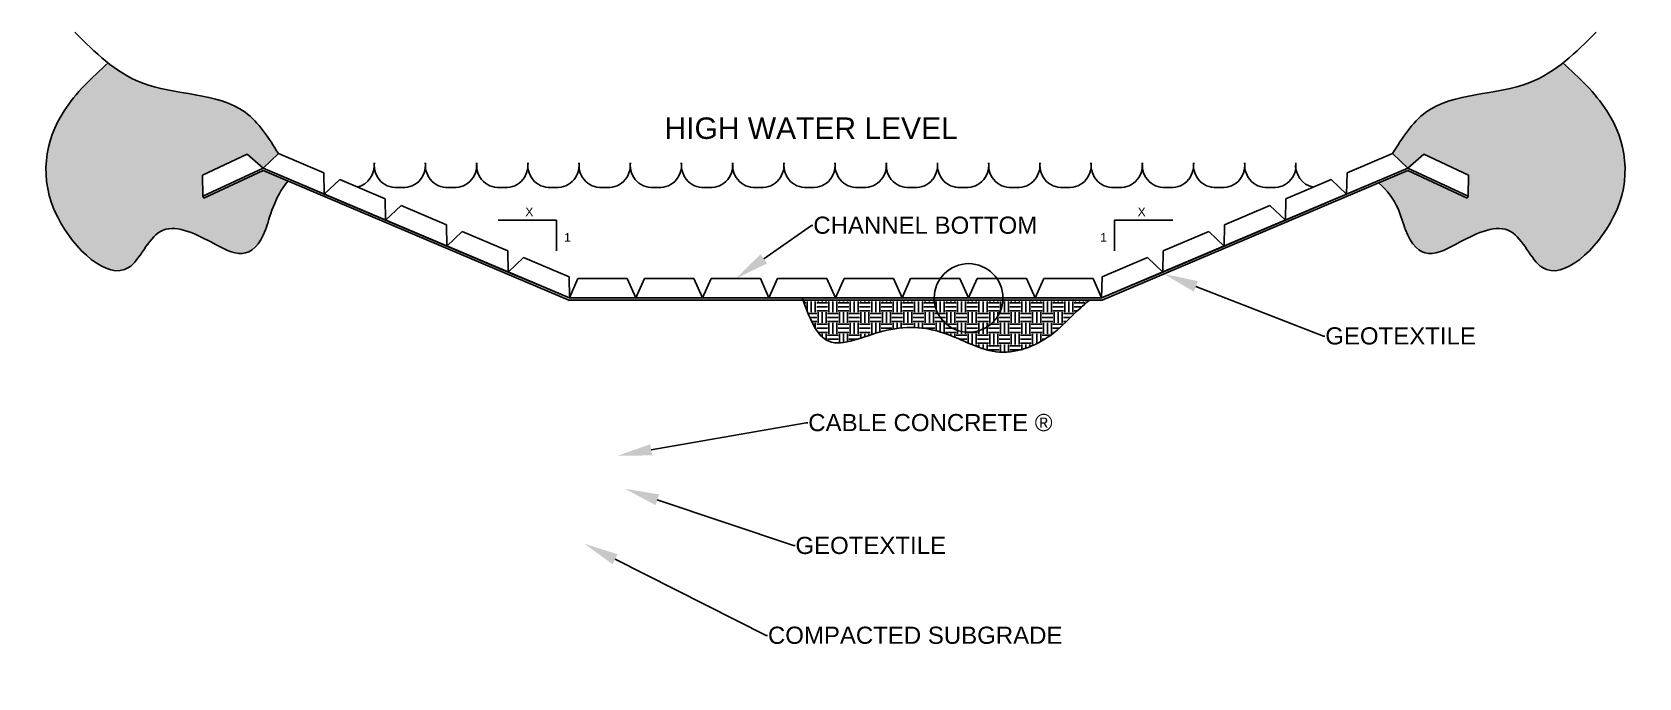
# Model space of a CAD drawing. Header units: inches. Extents: x -93 to 282, y -51 to 100.
import ezdxf
from ezdxf import colors
from ezdxf.entities.mleader import LeaderData, LeaderLine
from ezdxf.math import Vec2, Vec3

# ---------------------------------------------------------------- set-up
doc = ezdxf.new("R2010")
doc.units = ezdxf.units.IN
doc.header["$MEASUREMENT"] = 0
doc.styles.get("Standard").update_dxf_attribs({"font": 'arial.ttf'})

msp = doc.modelspace()

# ---------------------------------------------------------------- hatches: boundary and pattern name
h = msp.add_hatch()
h.set_pattern_fill('EARTH', color=256, scale=10)
edge = h.paths.add_edge_path()
edge.add_line((-42.67, 71.51), (-38.96, 68.28))
edge.add_line((-38.96, 68.28), (-35.36, 71.64))
edge.add_spline(control_points=[(-35.36, 71.64), (-37.66, 75.31), (-44.66, 86.42), (-63.16, 84.8), (-72.7, 90.9), (-75.07, 92.79)], knot_values=[0, 0, 0, 0, 12.390413, 37.583101, 46.650787, 46.650787, 46.650787, 46.650787], degree=3, periodic=0)
edge.add_spline(control_points=[(-75.07, 92.79), (-78.83, 89.31), (-88.74, 80.11), (-92.75, 58.63), (-70.78, 37.78), (-63.9, 57.28), (-52.25, 51.86), (-43.51, 46.77), (-38.18, 51.78), (-36.53, 61.13), (-33.15, 65.27)], knot_values=[0, 0, 0, 0, 15.138415, 40.003145, 60.252034, 71.502472, 83.617786, 91.275225, 99.028557, 105.452066, 105.452066, 105.452066, 105.452066], degree=3, periodic=0)
edge.add_line((-33.15, 65.27), (-38.95, 67.73))
edge.add_line((-38.95, 67.73), (-52.78, 61.25))
edge.add_line((-52.78, 61.25), (-52.99, 61.71))
edge.add_line((-52.99, 61.71), (-53.09, 66.63))
edge.add_line((-53.09, 66.63), (-42.67, 71.51))
edge = h.paths.add_edge_path()
edge.add_spline(control_points=[(220.88, 64.83), (225.31, 61.13), (226.96, 51.78), (232.28, 46.77), (241.02, 51.86), (252.67, 57.28), (259.56, 37.78), (281.53, 58.63), (277.52, 80.11), (267.6, 89.31), (263.85, 92.79)], knot_values=[0, 0, 0, 0, 6.423508, 14.176841, 21.83428, 33.949593, 45.200032, 65.44892, 90.31365, 105.452066, 105.452066, 105.452066, 105.452066], degree=3, periodic=0)
edge.add_spline(control_points=[(263.85, 92.79), (261.48, 90.9), (251.94, 84.8), (233.44, 86.42), (226.44, 75.31), (224.13, 71.64)], knot_values=[0, 0, 0, 0, 9.067686, 34.260374, 46.650787, 46.650787, 46.650787, 46.650787], degree=3, periodic=0)
edge.add_line((224.13, 71.64), (227.73, 68.28))
edge.add_line((227.73, 68.28), (231.45, 71.51))
edge.add_line((231.45, 71.51), (241.87, 66.63))
edge.add_line((241.87, 66.63), (241.77, 61.71))
edge.add_line((241.77, 61.71), (241.56, 61.25))
edge.add_line((241.56, 61.25), (227.72, 67.73))
edge.add_line((227.72, 67.73), (220.88, 64.83))
h = msp.add_hatch()
h.set_pattern_fill('ANSI38', color=256, scale=5)
h.paths.add_polyline_path([(156.49, 37.51), (227.72, 67.73), (241.56, 61.25), (241.77, 61.71), (227.73, 68.28), (156.39, 38.01), (140.89, 38.01), (140.89, 38.01), (125.39, 38.01), (125.39, 38.01), (109.89, 38.01), (109.89, 38.01), (94.39, 38.01), (78.89, 38.01), (63.39, 38.01), (47.89, 38.01), (32.39, 38.01), (-38.96, 68.28), (-52.99, 61.71), (-52.78, 61.25), (-38.95, 67.73), (32.29, 37.51)])
h = msp.add_hatch()
h.set_pattern_fill('EARTH', color=256, scale=10)
edge = h.paths.add_edge_path()
edge.add_spline(control_points=[(86.82, 37.51), (88.38, 33.24), (91.78, 24.42), (106.29, 31.84), (119.69, 31.1), (132.29, 23.09), (144.25, 28.16), (149.72, 34.19), (152.52, 36.63), (153.53, 37.51)], knot_values=[0.444817, 0.444817, 0.444817, 0.444817, 11.850617, 24.645859, 38.959249, 52.579875, 66.103926, 73.21942, 77.231297, 77.231297, 77.231297, 77.231297], degree=3, periodic=0)
edge.add_line((153.53, 37.51), (86.82, 37.51))

# ---------------------------------------------------------------- linework, layer by layer
for p, q in [((-53.09, 66.63), (-42.67, 71.51)), ((-42.67, 71.51), (-38.96, 68.28)), ((-35.36, 71.64), (-38.96, 68.28)), ((-35.36, 71.64), (-24.77, 67.15)), ((224.13, 71.64), (213.55, 67.15)), ((224.13, 71.64), (227.73, 68.28)), ((231.45, 71.51), (227.73, 68.28)), ((241.87, 66.63), (231.45, 71.51)), ((-52.99, 61.71), (-38.96, 68.28)), ((-52.78, 61.25), (-38.95, 67.73)), ((-38.96, 68.28), (-24.69, 62.23)), ((-38.96, 68.28), (32.39, 38.01)), ((-38.95, 67.73), (32.29, 37.51)), ((156.39, 38.01), (227.73, 68.28)), ((156.49, 37.51), (227.72, 67.73)), ((227.73, 68.28), (213.46, 62.23)), ((227.72, 67.73), (241.56, 61.25)), ((241.77, 61.71), (227.73, 68.28)), ((227.73, 68.28), (241.77, 61.71)), ((-53.09, 66.63), (-52.99, 61.71)), ((-24.77, 67.15), (-24.69, 62.23)), ((-21.09, 65.59), (-24.69, 62.23)), ((-21.09, 65.59), (-10.5, 61.1)), ((209.86, 65.59), (199.28, 61.1)), ((209.86, 65.59), (213.46, 62.23)), ((213.55, 67.15), (213.46, 62.23)), ((241.87, 66.63), (241.77, 61.71)), ((-52.99, 61.71), (-52.78, 61.25)), ((-24.69, 62.23), (-10.42, 56.17)), ((-10.5, 61.1), (-10.42, 56.17)), ((213.46, 62.23), (199.19, 56.17)), ((199.28, 61.1), (199.19, 56.17)), ((241.77, 61.71), (241.56, 61.25)), ((-6.82, 59.53), (-10.42, 56.17)), ((-10.42, 56.17), (3.85, 50.12)), ((-6.82, 59.53), (3.77, 55.04)), ((199.19, 56.17), (184.93, 50.12)), ((195.6, 59.53), (185.01, 55.04)), ((195.6, 59.53), (199.19, 56.17)), ((3.77, 55.04), (3.85, 50.12)), ((7.45, 53.48), (3.85, 50.12)), ((7.45, 53.48), (18.04, 48.99)), ((15.8, 56.11), (29.39, 56.11)), ((29.39, 56.11), (29.39, 49.01)), ((172.98, 56.11), (159.39, 56.11)), ((159.39, 56.11), (159.39, 49.01)), ((181.33, 53.48), (170.74, 48.99)), ((181.33, 53.48), (184.93, 50.12)), ((185.01, 55.04), (184.93, 50.12)), ((3.85, 50.12), (18.12, 44.06)), ((18.04, 48.99), (18.12, 44.06)), ((184.93, 50.12), (170.66, 44.06)), ((170.74, 48.99), (170.66, 44.06)), ((21.72, 47.42), (18.12, 44.06)), ((21.72, 47.42), (32.31, 42.93)), ((167.06, 47.42), (156.47, 42.93)), ((167.06, 47.42), (170.66, 44.06)), ((18.12, 44.06), (32.39, 38.01)), ((32.31, 42.93), (32.39, 38.01)), ((34.39, 42.51), (32.39, 38.01)), ((34.39, 42.51), (45.89, 42.51)), ((45.89, 42.51), (47.89, 38.01)), ((49.89, 42.51), (47.89, 38.01)), ((49.89, 42.51), (61.39, 42.51)), ((61.39, 42.51), (63.39, 38.01)), ((65.39, 42.51), (63.39, 38.01)), ((65.39, 42.51), (76.89, 42.51)), ((76.89, 42.51), (78.89, 38.01)), ((80.89, 42.51), (78.89, 38.01)), ((80.89, 42.51), (92.39, 42.51)), ((92.39, 42.51), (94.39, 38.01)), ((96.39, 42.51), (94.39, 38.01)), ((107.89, 42.51), (96.39, 42.51)), ((107.89, 42.51), (109.89, 38.01)), ((111.89, 42.51), (109.89, 38.01)), ((123.39, 42.51), (111.89, 42.51)), ((123.39, 42.51), (125.39, 38.01)), ((127.39, 42.51), (125.39, 38.01)), ((138.89, 42.51), (127.39, 42.51)), ((138.89, 42.51), (140.89, 38.01)), ((142.89, 42.51), (140.89, 38.01)), ((154.39, 42.51), (142.89, 42.51)), ((154.39, 42.51), (156.39, 38.01)), ((170.66, 44.06), (156.39, 38.01)), ((156.47, 42.93), (156.39, 38.01)), ((32.29, 37.51), (156.49, 37.51)), ((32.39, 38.01), (47.89, 38.01)), ((32.39, 38.01), (156.39, 38.01)), ((47.89, 38.01), (63.39, 38.01)), ((63.39, 38.01), (78.89, 38.01)), ((78.89, 38.01), (94.39, 38.01)), ((109.89, 38.01), (94.39, 38.01)), ((125.39, 38.01), (109.89, 38.01)), ((140.89, 38.01), (125.39, 38.01)), ((156.39, 38.01), (140.89, 38.01))]:
    msp.add_line(p, q)
msp.add_circle((125.39, 38.01), 8)
for centre, start, end in [((-18.24, 68.89), 283.6095, 6.8501), ((-7.89, 68.89), 173.1499, 278.7672), ((-6.31, 68.89), 261.2328, 6.8501), ((4.04, 68.89), 173.1499, 278.7672), ((5.62, 68.89), 261.2328, 6.8501), ((15.97, 68.89), 173.1499, 278.7672), ((17.55, 68.89), 261.2328, 6.8501), ((27.9, 68.89), 173.1499, 278.7672), ((29.47, 68.89), 261.2328, 6.8501), ((39.82, 68.89), 173.1499, 278.7672), ((41.4, 68.89), 261.2328, 6.8501), ((51.75, 68.89), 173.1499, 278.7672), ((53.33, 68.89), 261.2328, 6.8501), ((63.68, 68.89), 173.1499, 278.7672), ((65.26, 68.89), 261.2328, 6.8501), ((75.61, 68.89), 173.1499, 278.7672), ((77.19, 68.89), 261.2328, 6.8501), ((87.54, 68.89), 173.1499, 278.7672), ((89.12, 68.89), 261.2328, 6.8501), ((99.47, 68.89), 173.1499, 278.7672), ((101.05, 68.89), 261.2328, 6.8501), ((111.4, 68.89), 173.1499, 278.7672), ((112.98, 68.89), 261.2328, 6.8501), ((123.33, 68.89), 173.1499, 278.7672), ((124.9, 68.89), 261.2328, 6.8501), ((135.26, 68.89), 173.1499, 278.7672), ((136.83, 68.89), 261.2328, 6.8501), ((147.18, 68.89), 173.1499, 278.7672), ((148.76, 68.89), 261.2328, 6.8501), ((159.11, 68.89), 173.1499, 278.7672), ((160.69, 68.89), 261.2328, 6.8501), ((171.04, 68.89), 173.1499, 278.7672), ((172.62, 68.89), 261.2328, 6.8501), ((182.97, 68.89), 173.1499, 278.7672), ((184.55, 68.89), 261.2328, 6.8501), ((194.9, 68.89), 173.1499, 278.7672), ((196.48, 68.89), 261.2328, 6.8501), ((206.75, 68.89), 173.1499, 258.3492)]:
    msp.add_arc(centre, 5.18, start, end)
for points in [[(-35.36, 71.64), (-43.14, 81.28), (-67.37, 88.18), (-82.8, 99.95)], [(224.13, 71.64), (231.91, 81.28), (256.14, 88.18), (271.58, 99.95)], [(86.64, 38.01), (92.85, 27.92), (105.43, 30.27), (119.73, 29.8), (132.63, 25.4), (145.36, 29.96), (150.55, 34.83), (153.53, 37.51)]]:
    msp.add_spline(points, degree=3)
for points in [[(-75.07, 92.79), (-78.83, 89.31), (-88.74, 80.11), (-92.75, 58.63), (-70.78, 37.78), (-63.9, 57.28), (-52.25, 51.86), (-43.51, 46.77), (-38.18, 51.78), (-36.53, 61.13), (-33.15, 65.27)], [(263.85, 92.79), (267.6, 89.31), (277.52, 80.11), (281.53, 58.63), (259.56, 37.78), (252.67, 57.28), (241.02, 51.86), (232.28, 46.77), (226.96, 51.78), (225.31, 61.13), (220.88, 64.83)]]:
    msp.add_open_spline(points, degree=3, knots=[0, 0, 0, 0, 15.138415, 40.003145, 60.252034, 71.502472, 83.617786, 91.275225, 99.028557, 105.452066, 105.452066, 105.452066, 105.452066])

# ---------------------------------------------------------------- texts
for s, width, insert, char_height, attachment_point in [('HIGH WATER LEVEL', 138.3335, (54.56, 80.07), 5, 1), ('X', 6.0459, (22.14, 59.06), 2, 1), ('X', 6.0459, (166.64, 59.06), 2, 3), ('1', 10.1175, (31.17, 53.13), 2, 1), ('1', 10.1175, (157.61, 53.13), 2, 3)]:
    msp.add_mtext_dynamic_manual_height_columns(s, width=width, gutter_width=1, heights=[0], dxfattribs=dict(insert=insert, char_height=char_height, attachment_point=attachment_point))

# ---------------------------------------------------------------- leaders
ml = msp.add_multileader_mtext('Standard')
ml.set_content('CHANNEL BOTTOM', color=256)
ml.set_leader_properties()
ml.build(insert=Vec2(0, 0))
ml.multileader.update_dxf_attribs({"dogleg_length": 0.36, "arrow_head_size": 8})
ctx = ml.context
ctx.base_point, ctx.arrow_head_size, ctx.landing_gap_size, ctx.plane_origin = Vec3(89.13, 54.93), 8, 0.09, Vec3(71.14, 42.51)
notes = []
notes.append((ctx, [(0, (1, 1, 0), (88.77, 54.93), (1, 0), 0.36, [(0, [(71.14, 42.51)], 0, [])])]))
ctx.mtext.insert, ctx.mtext.flow_direction = Vec3(89.22, 56.97), 5
ml = msp.add_multileader_mtext('Standard')
ml.set_content('GEOTEXTILE', color=256)
ml.set_leader_properties()
ml.build(insert=Vec2(0, 0))
ml.multileader.update_dxf_attribs({"dogleg_length": 0.36, "arrow_head_size": 8})
ctx = ml.context
ctx.base_point, ctx.arrow_head_size, ctx.landing_gap_size, ctx.plane_origin = Vec3(208.39, 29.15), 8, 0.09, Vec3(170.88, 43.61)
notes.append((ctx, [(0, (1, 1, 0), (208.03, 29.15), (1, 0), 0.36, [(0, [(170.88, 43.61)], 0, [])])]))
ctx.mtext.insert, ctx.mtext.flow_direction = Vec3(208.48, 31.18), 5
ml = msp.add_multileader_mtext('Standard')
ml.set_content('CABLE CONCRETE ®', color=256)
ml.set_leader_properties()
ml.build(insert=Vec2(0, 0))
ml.multileader.update_dxf_attribs({"dogleg_length": 0.36, "arrow_head_size": 8})
ctx = ml.context
ctx.base_point, ctx.arrow_head_size, ctx.landing_gap_size, ctx.plane_origin = Vec3(87.95, 8.94), 8, 0.09, Vec3(43.59, 1.25)
notes.append((ctx, [(0, (1, 1, 0), (87.59, 8.94), (1, 0), 0.36, [(0, [(43.59, 1.25)], 0, [])])]))
ctx.mtext.insert, ctx.mtext.flow_direction = Vec3(88.04, 10.98), 5
ml = msp.add_multileader_mtext('Standard')
ml.set_content('GEOTEXTILE', color=256)
ml.set_leader_properties()
ml.build(insert=Vec2(0, 0))
ml.multileader.update_dxf_attribs({"dogleg_length": 0.36, "arrow_head_size": 8})
ctx = ml.context
ctx.base_point, ctx.arrow_head_size, ctx.landing_gap_size, ctx.plane_origin = Vec3(84.96, -19.68), 8, 0.09, Vec3(45.3, -6.44)
notes.append((ctx, [(0, (1, 1, 0), (84.6, -19.68), (1, 0), 0.36, [(0, [(45.3, -6.44)], 0, [])])]))
ctx.mtext.insert, ctx.mtext.flow_direction = Vec3(85.05, -17.64), 5
ml = msp.add_multileader_mtext('Standard')
ml.set_content('COMPACTED SUBGRADE', color=256)
ml.set_leader_properties()
ml.build(insert=Vec2(0, 0))
ml.multileader.update_dxf_attribs({"dogleg_length": 0.36, "arrow_head_size": 8})
ctx = ml.context
ctx.base_point, ctx.arrow_head_size, ctx.landing_gap_size, ctx.plane_origin = Vec3(78.56, -40.61), 8, 0.09, Vec3(35.9, -19.25)
notes.append((ctx, [(0, (1, 1, 0), (78.2, -40.61), (1, 0), 0.36, [(0, [(35.9, -19.25)], 0, [])])]))
ctx.mtext.insert, ctx.mtext.flow_direction = Vec3(78.65, -38.57), 5
for ctx, leaders in notes:
    for number, flags, end, landing, length, lines in leaders:
        leader = LeaderData()
        leader.index, (leader.has_last_leader_line, leader.has_dogleg_vector, leader.attachment_direction) = number, flags
        leader.last_leader_point, leader.dogleg_vector, leader.dogleg_length = Vec3(end), Vec3(landing), length
        for number, points, colour, breaks in lines:
            line = LeaderLine()
            line.index, line.vertices, line.color, line.breaks = number, Vec3.list(points), colors.encode_raw_color(colour), breaks
            leader.lines.append(line)
        ctx.leaders.append(leader)

doc.saveas('drawing.dxf')
